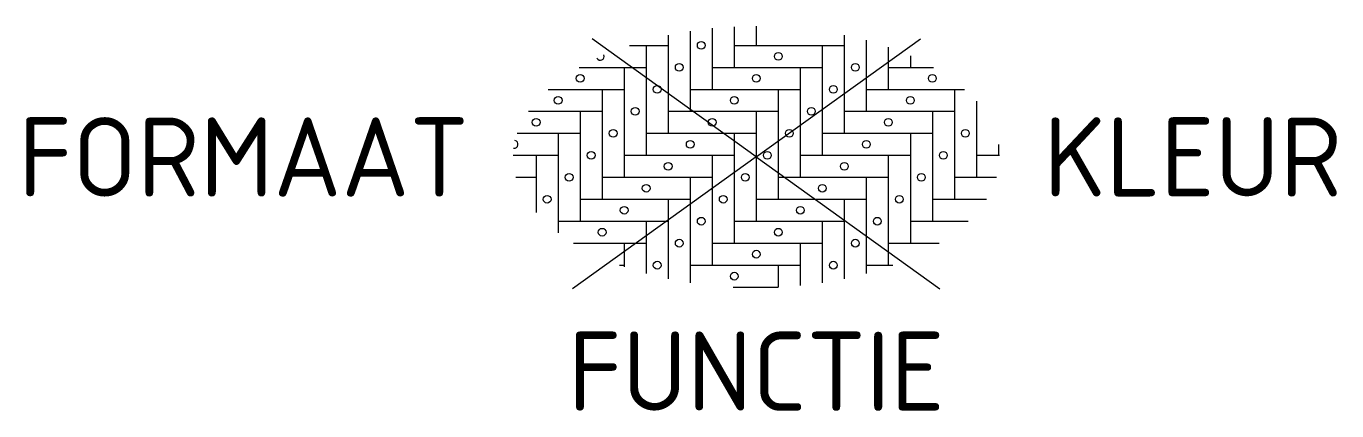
# Model space of a CAD drawing. Header units: metres. Extents: x -16.6 to 13.2, y -5.8 to 3.
import ezdxf
from ezdxf.enums import TextEntityAlignment as Align

# ---------------------------------------------------------------- set-up
doc = ezdxf.new("R2010")
doc.units = ezdxf.units.M
doc.styles.add('NLCS-ISO', font='NLCS-ISO.ttf')

msp = doc.modelspace()

# ---------------------------------------------------------------- linework, layer by layer
for p, q in [((0, 0), (-3.728, 2.684)), ((-2, 2.773), (-2, 0.538)), ((-1.5, 2.863), (-1.5, 1.038)), ((-1, 2.926), (-1, 1.538)), ((-0.5, 2.963), (-0.5, 2.038)), ((0, 2.975), (0, 2.538)), ((0, 0), (3.728, 2.684)), ((2, 2.773), (2, 0.538)), ((-2.881, 2.538), (-2, 2.538)), ((-2.5, 2.538), (-2.5, 0.038)), ((-0.5, 2.538), (2, 2.538)), ((1.5, 2.538), (1.5, 0.038)), ((2.5, 2.653), (2.5, 1.038)), ((3, 2.498), (3, 1.538)), ((3.5, 2.302), (3.5, 2.038)), ((-4.024, 2.038), (-2.5, 2.038)), ((-3, 2.038), (-3, -0.462)), ((-1, 2.038), (1.5, 2.038)), ((1, 2.038), (1, -0.462)), ((3, 2.038), (4.024, 2.038)), ((-4.729, 1.538), (-3, 1.538)), ((-3.5, 1.538), (-3.5, -0.962)), ((-1.5, 1.538), (1, 1.538)), ((0.5, 1.538), (0.5, -0.962)), ((2.5, 1.538), (4.729, 1.538)), ((4.5, 1.538), (4.5, -0.962)), ((5, 1.266), (5, -0.462)), ((-5.177, 1.038), (-3.5, 1.038)), ((-4, 1.038), (-4, -1.462)), ((-2, 1.038), (0.5, 1.038)), ((0, 1.038), (0, -1.462)), ((2, 1.038), (4.5, 1.038)), ((4, 1.038), (4, -1.462)), ((-5.434, 0.538), (-4, 0.538)), ((-4.5, 0.538), (-4.5, -1.726)), ((-2.5, 0.538), (0, 0.538)), ((-0.5, 0.538), (-0.5, -1.962)), ((1.5, 0.538), (4, 0.538)), ((3.5, 0.538), (3.5, -1.962)), ((-5.525, 0.038), (-4.5, 0.038)), ((-5, 0.038), (-5, -1.266)), ((0, 0), (-4.172, -3.003)), ((-3, 0.038), (-0.5, 0.038)), ((-1, 0.038), (-1, -2.462)), ((1, 0.038), (3.5, 0.038)), ((3, 0.038), (3, -2.462)), ((5, 0.038), (5.525, 0.038)), ((5.5, 0.283), (5.5, 0.038)), ((0, 0), (4.172, -3.003)), ((-5.458, -0.462), (-5, -0.462)), ((-3.5, -0.462), (-1, -0.462)), ((-1.5, -0.462), (-1.5, -2.863)), ((0.5, -0.462), (3, -0.462)), ((2.5, -0.462), (2.5, -2.653)), ((4.5, -0.462), (5.458, -0.462)), ((-4, -0.962), (-1.5, -0.962)), ((-2, -0.962), (-2, -2.773)), ((0, -0.962), (2.5, -0.962)), ((2, -0.962), (2, -2.773)), ((4, -0.962), (5.228, -0.962)), ((-4.5, -1.462), (-2, -1.462)), ((-2.5, -1.462), (-2.5, -2.653)), ((-0.5, -1.462), (2, -1.462)), ((1.5, -1.462), (1.5, -2.863)), ((3.5, -1.462), (4.812, -1.462)), ((-4.154, -1.962), (-2.5, -1.962)), ((-3, -1.962), (-3, -2.498)), ((-1, -1.962), (1.5, -1.962)), ((1, -1.962), (1, -2.926)), ((3, -1.962), (4.154, -1.962)), ((-3.103, -2.462), (-3, -2.462)), ((-1.5, -2.462), (1, -2.462)), ((0.5, -2.462), (0.5, -2.963)), ((2.5, -2.462), (3.103, -2.462)), ((-0.525, -2.962), (0.5, -2.962)), ((0, -2.962), (0, -2.975))]:
    msp.add_line(p, q)
for centre in [(-1.25, 2.538), (-1.75, 2.038), (0.5, 2.288), (2.25, 2.038), (-4, 1.788), (0, 1.788), (4, 1.788), (-2.25, 1.538), (1.75, 1.538), (-4.5, 1.288), (-0.5, 1.288), (3.5, 1.288), (-2.75, 1.038), (1.25, 1.038), (-5, 0.788), (-3.25, 0.538), (-1, 0.788), (0.75, 0.538), (3, 0.788), (4.75, 0.538), (-1.5, 0.288), (2.5, 0.288), (-3.75, 0.038), (0.25, 0.038), (4.25, 0.038), (-2, -0.212), (2, -0.212), (-4.25, -0.462), (-0.25, -0.462), (3.75, -0.462), (-4.75, -0.962), (-2.5, -0.712), (-0.75, -0.962), (1.5, -0.712), (3.25, -0.962), (-3, -1.212), (1, -1.212), (-1.25, -1.462), (2.75, -1.462), (-3.5, -1.712), (0.5, -1.712), (-1.75, -1.962), (2.25, -1.962), (-2.25, -2.462), (0, -2.212), (1.75, -2.462), (-0.5, -2.712)]:
    msp.add_circle(centre, 0.0881)
for centre, start, end in [((-3.541, 2.288), 207.4927, 20.897), ((-5.5, 0.288), 261.9425, 77.5818)]:
    msp.add_arc(centre, 0.0881, start, end)

# ---------------------------------------------------------------- texts
at = {"style": 'NLCS-ISO'}
msp.add_attdef('FORMAAT', text='WF', height=1.8, dxfattribs=at).set_placement((-6.525, 0), align=Align.MIDDLE_RIGHT)
msp.add_attdef('KLEUR', text='RD', height=1.8, dxfattribs=at).set_placement((6.525, 0), align=Align.MIDDLE_LEFT)
at = {"style": 'NLCS-ISO', "flags": 1}
msp.add_attdef('FUNCTIE', text='', height=1.8, dxfattribs=at).set_placement((0, -3.975), align=Align.TOP_CENTER)

doc.saveas('drawing.dxf')
